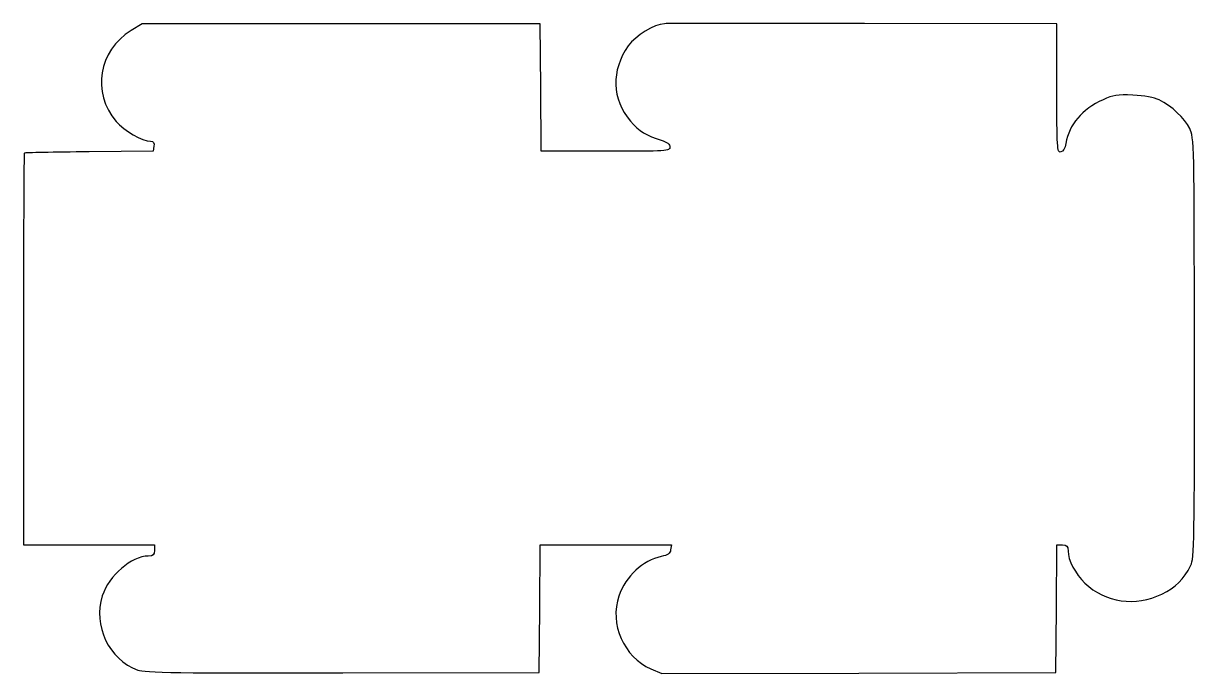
# Model space of a CAD drawing. Header units: centimetres. Extents: x -6.9 to 7.1, y -4.1 to 3.6.
import ezdxf

# ---------------------------------------------------------------- set-up
doc = ezdxf.new("R2010")
doc.units = ezdxf.units.CM
doc.header["$MEASUREMENT"] = 0
doc.layers.add('Layer 1', color=7, linetype='Continuous')

msp = doc.modelspace()

# ---------------------------------------------------------------- linework, layer by layer
at = {"layer": 'Layer 1'}
msp.add_open_spline([(-5.48983, -4.09513), (-5.83053, -3.97392), (-6.02801, -3.55986), (-5.91187, -3.21021), (-5.91187, -3.21021), (-5.83097, -2.96662), (-5.56566, -2.73707), (-5.36317, -2.73545), (-5.36317, -2.73545), (-5.30335, -2.73497), (-5.29041, -2.7231), (-5.29041, -2.66872), (-5.29041, -2.66872), (-5.29041, -2.66872), (-5.29041, -2.60258), (-5.29041, -2.60258), (-5.29041, -2.60258), (-5.29041, -2.60258), (-6.07093, -2.60258), (-6.07093, -2.60258), (-6.07093, -2.60258), (-6.07093, -2.60258), (-6.85145, -2.60258), (-6.85145, -2.60258), (-6.85145, -2.60258), (-6.85145, -2.60258), (-6.85198, -1.43179), (-6.85198, -1.43179), (-6.85198, -1.43179), (-6.85308, 1.01808), (-6.85011, 2.06425), (-6.84202, 2.07233), (-6.84202, 2.07233), (-6.83742, 2.07694), (-6.4894, 2.08365), (-6.06864, 2.08724), (-6.06864, 2.08724), (-6.06864, 2.08724), (-5.30364, 2.09378), (-5.30364, 2.09378), (-5.30364, 2.09378), (-5.30364, 2.09378), (-5.29518, 2.15331), (-5.29518, 2.15331), (-5.29518, 2.15331), (-5.28908, 2.19626), (-5.30013, 2.21291), (-5.33487, 2.2131), (-5.33487, 2.2131), (-5.43206, 2.21362), (-5.65317, 2.34101), (-5.74685, 2.45045), (-5.74685, 2.45045), (-6.03928, 2.79209), (-5.95581, 3.29769), (-5.5681, 3.53327), (-5.5681, 3.53327), (-5.5681, 3.53327), (-5.43568, 3.61372), (-5.43568, 3.61372), (-5.43568, 3.61372), (-5.43568, 3.61372), (-4.60237, 3.61513), (-4.60237, 3.61513), (-4.60237, 3.61513), (-4.14404, 3.61591), (-3.0757, 3.61622), (-2.22826, 3.61584), (-2.22826, 3.61584), (-2.22826, 3.61584), (-0.68747, 3.61513), (-0.68747, 3.61513), (-0.68747, 3.61513), (-0.68747, 3.61513), (-0.68045, 2.85446), (-0.68045, 2.85446), (-0.68045, 2.85446), (-0.68045, 2.85446), (-0.67343, 2.09378), (-0.67343, 2.09378), (-0.67343, 2.09378), (-0.67343, 2.09378), (0.09386, 2.09378), (0.09386, 2.09378), (0.09386, 2.09378), (0.82858, 2.09378), (0.86116, 2.0959), (0.86116, 2.14377), (0.86116, 2.14377), (0.86116, 2.17921), (0.83033, 2.20296), (0.75532, 2.22532), (0.75532, 2.22532), (0.58634, 2.27569), (0.48945, 2.336), (0.389, 2.45336), (0.389, 2.45336), (0.16654, 2.71325), (0.15702, 3.06049), (0.36441, 3.35025), (0.36441, 3.35025), (0.45486, 3.47662), (0.67091, 3.60995), (0.79501, 3.61599), (0.79501, 3.61599), (0.84594, 3.61847), (1.92048, 3.61929), (3.18287, 3.61781), (3.18287, 3.61781), (3.18287, 3.61781), (5.47813, 3.61513), (5.47813, 3.61513), (5.47813, 3.61513), (5.47813, 3.61513), (5.47813, 2.8459), (5.47813, 2.8459), (5.47813, 2.8459), (5.47813, 2.13011), (5.48132, 2.07728), (5.52403, 2.08551), (5.52403, 2.08551), (5.55311, 2.09111), (5.57565, 2.12819), (5.58554, 2.18667), (5.58554, 2.18667), (5.62411, 2.41489), (5.77468, 2.59243), (6.0287, 2.7092), (6.0287, 2.7092), (6.14978, 2.76486), (6.19906, 2.77238), (6.38589, 2.7637), (6.38589, 2.7637), (6.52188, 2.75738), (6.63854, 2.73605), (6.69905, 2.70644), (6.69905, 2.70644), (6.8489, 2.6331), (7.00268, 2.4884), (7.06285, 2.36411), (7.06285, 2.36411), (7.11704, 2.25217), (7.11766, 2.22347), (7.11948, -0.25383), (7.11948, -0.25383), (7.12118, -2.56191), (7.11779, -2.76545), (7.07633, -2.84595), (7.07633, -2.84595), (6.98799, -3.01746), (6.89862, -3.10604), (6.73032, -3.18889), (6.73032, -3.18889), (6.4175, -3.34289), (6.0566, -3.29131), (5.81232, -3.05768), (5.81232, -3.05768), (5.69773, -2.94808), (5.61188, -2.78503), (5.61101, -2.67534), (5.61101, -2.67534), (5.61053, -2.61564), (5.59862, -2.60258), (5.54469, -2.60258), (5.54469, -2.60258), (5.54469, -2.60258), (5.47895, -2.60258), (5.47895, -2.60258), (5.47895, -2.60258), (5.47895, -2.60258), (5.47193, -3.36325), (5.47193, -3.36325), (5.47193, -3.36325), (5.47193, -3.36325), (5.46491, -4.12393), (5.46491, -4.12393), (5.46491, -4.12393), (5.46491, -4.12393), (3.11535, -4.13069), (3.11535, -4.13069), (3.11535, -4.13069), (3.11535, -4.13069), (0.7658, -4.13745), (0.7658, -4.13745), (0.7658, -4.13745), (0.7658, -4.13745), (0.63389, -4.0807), (0.63389, -4.0807), (0.63389, -4.0807), (0.31268, -3.94252), (0.13611, -3.54133), (0.25196, -3.21296), (0.25196, -3.21296), (0.33635, -2.97378), (0.53677, -2.78655), (0.75719, -2.74098), (0.75719, -2.74098), (0.83597, -2.72469), (0.8632, -2.70532), (0.86961, -2.66103), (0.86961, -2.66103), (0.86961, -2.66103), (0.87807, -2.60258), (0.87807, -2.60258), (0.87807, -2.60258), (0.87807, -2.60258), (0.09611, -2.60258), (0.09611, -2.60258), (0.09611, -2.60258), (0.09611, -2.60258), (-0.68585, -2.60258), (-0.68585, -2.60258), (-0.68585, -2.60258), (-0.68585, -2.60258), (-0.69287, -3.36325), (-0.69287, -3.36325), (-0.69287, -3.36325), (-0.69287, -3.36325), (-0.69989, -4.12393), (-0.69989, -4.12393), (-0.69989, -4.12393), (-0.69989, -4.12393), (-3.04145, -4.12853), (-3.04145, -4.12853), (-3.04145, -4.12853), (-5.0179, -4.13241), (-5.39967, -4.12721), (-5.48983, -4.09513)], degree=3, knots=[0, 0, 0, 0, 0.01724138, 0.01724138, 0.01724138, 0.01724138, 0.03448276, 0.03448276, 0.03448276, 0.03448276, 0.05172414, 0.05172414, 0.05172414, 0.05172414, 0.06896552, 0.06896552, 0.06896552, 0.06896552, 0.0862069, 0.0862069, 0.0862069, 0.0862069, 0.10344828, 0.10344828, 0.10344828, 0.10344828, 0.12068966, 0.12068966, 0.12068966, 0.12068966, 0.13793103, 0.13793103, 0.13793103, 0.13793103, 0.15517241, 0.15517241, 0.15517241, 0.15517241, 0.17241379, 0.17241379, 0.17241379, 0.17241379, 0.18965517, 0.18965517, 0.18965517, 0.18965517, 0.20689655, 0.20689655, 0.20689655, 0.20689655, 0.22413793, 0.22413793, 0.22413793, 0.22413793, 0.24137931, 0.24137931, 0.24137931, 0.24137931, 0.25862069, 0.25862069, 0.25862069, 0.25862069, 0.27586207, 0.27586207, 0.27586207, 0.27586207, 0.29310345, 0.29310345, 0.29310345, 0.29310345, 0.31034483, 0.31034483, 0.31034483, 0.31034483, 0.32758621, 0.32758621, 0.32758621, 0.32758621, 0.34482759, 0.34482759, 0.34482759, 0.34482759, 0.36206897, 0.36206897, 0.36206897, 0.36206897, 0.37931034, 0.37931034, 0.37931034, 0.37931034, 0.39655172, 0.39655172, 0.39655172, 0.39655172, 0.4137931, 0.4137931, 0.4137931, 0.4137931, 0.43103448, 0.43103448, 0.43103448, 0.43103448, 0.44827586, 0.44827586, 0.44827586, 0.44827586, 0.46551724, 0.46551724, 0.46551724, 0.46551724, 0.48275862, 0.48275862, 0.48275862, 0.48275862, 0.5, 0.5, 0.5, 0.5, 0.51724138, 0.51724138, 0.51724138, 0.51724138, 0.53448276, 0.53448276, 0.53448276, 0.53448276, 0.55172414, 0.55172414, 0.55172414, 0.55172414, 0.56896552, 0.56896552, 0.56896552, 0.56896552, 0.5862069, 0.5862069, 0.5862069, 0.5862069, 0.60344828, 0.60344828, 0.60344828, 0.60344828, 0.62068966, 0.62068966, 0.62068966, 0.62068966, 0.63793103, 0.63793103, 0.63793103, 0.63793103, 0.65517241, 0.65517241, 0.65517241, 0.65517241, 0.67241379, 0.67241379, 0.67241379, 0.67241379, 0.68965517, 0.68965517, 0.68965517, 0.68965517, 0.70689655, 0.70689655, 0.70689655, 0.70689655, 0.72413793, 0.72413793, 0.72413793, 0.72413793, 0.74137931, 0.74137931, 0.74137931, 0.74137931, 0.75862069, 0.75862069, 0.75862069, 0.75862069, 0.77586207, 0.77586207, 0.77586207, 0.77586207, 0.79310345, 0.79310345, 0.79310345, 0.79310345, 0.81034483, 0.81034483, 0.81034483, 0.81034483, 0.82758621, 0.82758621, 0.82758621, 0.82758621, 0.84482759, 0.84482759, 0.84482759, 0.84482759, 0.86206897, 0.86206897, 0.86206897, 0.86206897, 0.87931034, 0.87931034, 0.87931034, 0.87931034, 0.89655172, 0.89655172, 0.89655172, 0.89655172, 0.9137931, 0.9137931, 0.9137931, 0.9137931, 0.93103448, 0.93103448, 0.93103448, 0.93103448, 0.94827586, 0.94827586, 0.94827586, 0.94827586, 0.96551724, 0.96551724, 0.96551724, 0.96551724, 1, 1, 1, 1], dxfattribs=at)

doc.saveas('drawing.dxf')
